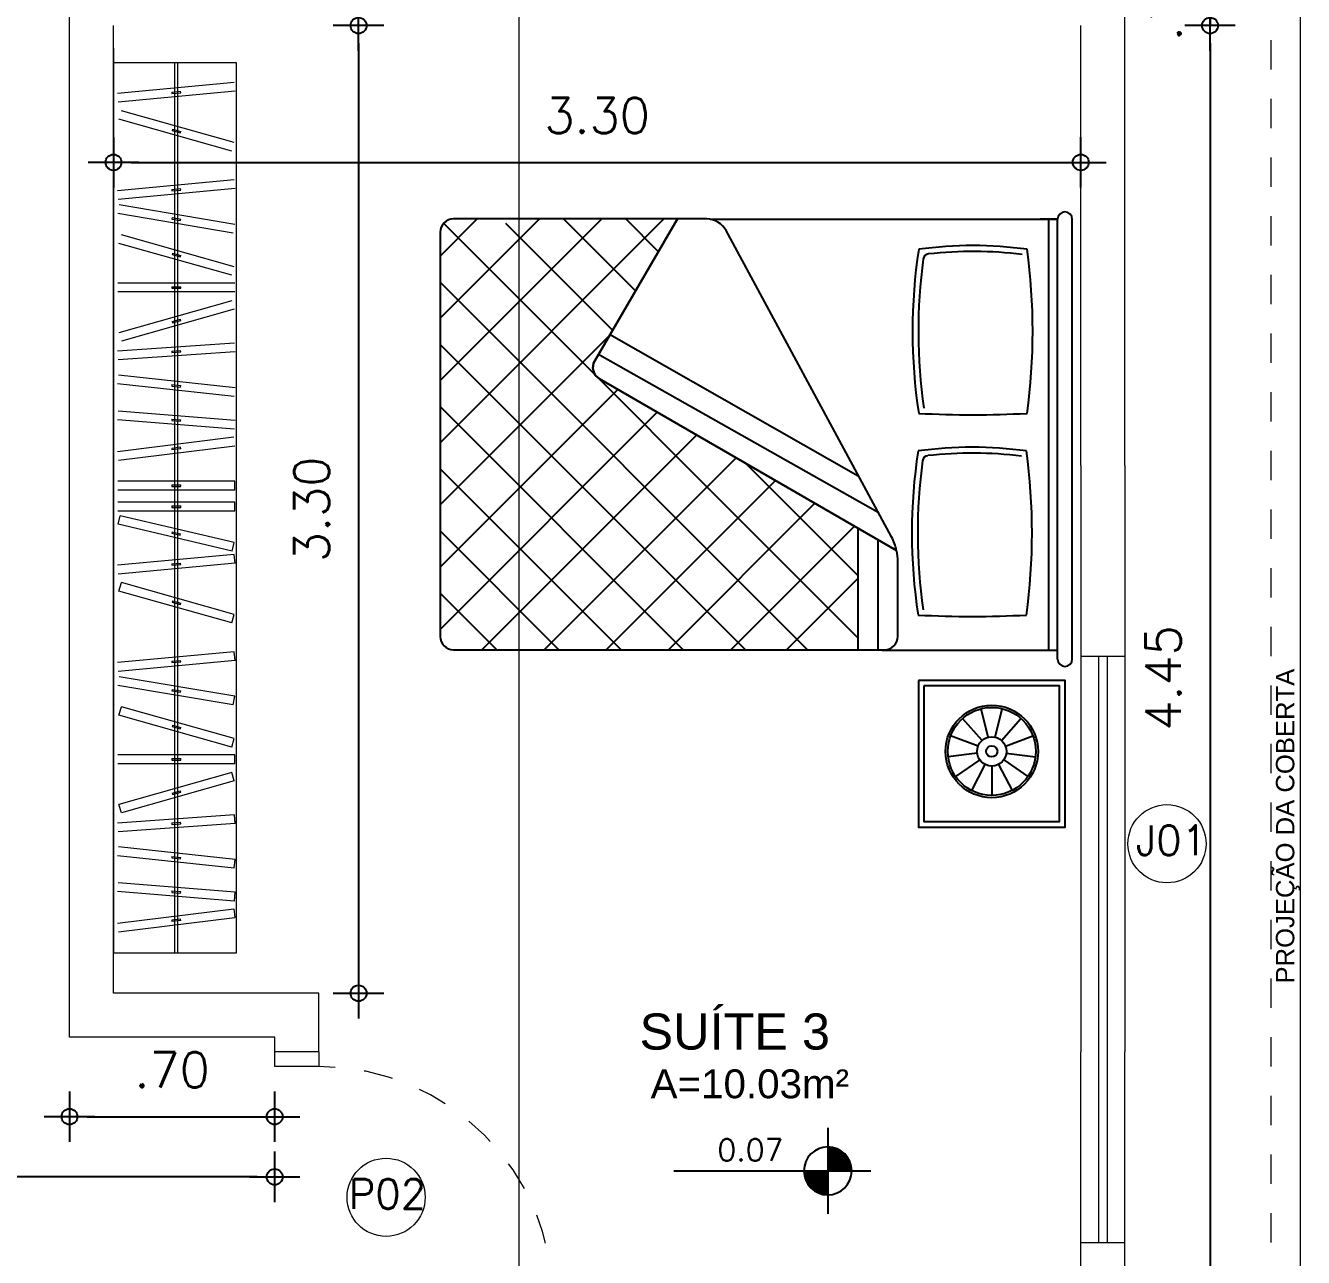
# Model space of a CAD drawing. Header units: millimetres. Extents: x 4595 to 4915, y 2085 to 2243.
# Drawn here: x 4643.92 to 4648.279, y 2168.517 to 2172.718 of the extents above; entities that cross this region are included whole.
import ezdxf

# ---------------------------------------------------------------- set-up
doc = ezdxf.new("R2010")
doc.units = ezdxf.units.MM
doc.header["$LTSCALE"] = 0.8
doc.linetypes.add('HIDDEN2', pattern=[0.1875, 0.125, -0.0625])
for name, color, linetype in [('02', 2, 'Continuous'), ('DIVERSOS', 4, 'Continuous'), ('JANELAS_EXTERNO', 1, 'Continuous'), ('JANELAS_INTERNO', 2, 'Continuous'), ('MOVEIS', 7, 'Continuous'), ('PISO', 8, 'Continuous'), ('PORTAS', 3, 'Continuous'), ('PROJEÇÃO', 8, 'HIDDEN2'), ('TEXTO0', 7, 'Continuous'), ('TEXTO2', 3, 'Continuous'), ('TXT_0', 7, 'Continuous')]:
    doc.layers.add(name, color=color, linetype=linetype)
doc.styles.add('ADITIVOCAD', font='ROMANS.shx')
doc.styles.add('SANSSERIF', font='sas_____.pfb', dxfattribs={"height": 1})
doc.styles.get("Standard").update_dxf_attribs({"font": 'txt.shx', "height": 0.12})
doc.dimstyles.new('ESCALA50', dxfattribs={"dimtxt": 0.1, "dimasz": 0.06, "dimexe": 0.18, "dimexo": 0.06, "dimgap": 0.1, "dimtad": 1, "dimzin": 4, "dimdsep": 46, "dimtxsty": 'Standard', "dimblk1": 'BOLA', "dimblk2": 'BOLA', "dimsah": 1, "dimcen": -0.06, "dimse1": 1, "dimse2": 1, "dimclrd": 7, "dimclrt": 3, "dimadec": 0, "dimazin": 0, "dimtfac": 1, "dimtix": 1, "dimtmove": 0, "dimatfit": 3, "dimldrblk": 'BOLA', "dimfxl": 0, "dimtolj": 1, "dimtzin": 4, "dimarcsym": 0})

# ---------------------------------------------------------------- blocks, each defined once
blk = doc.blocks.new('CAMA_CSL')
at = {"layer": 'MOVEIS'}
for p, q in [((0.5354, 2.1565), (-0.7182, 0.9029)), ((0.1111, 2.1565), (-0.7182, 1.3272)), ((0.3233, 2.1565), (-0.7182, 1.115)), ((-0.101, 2.1565), (-0.7182, 1.5393)), ((-0.3131, 2.1565), (-0.7182, 1.7514)), ((-0.5253, 2.1565), (-0.7182, 1.9636)), ((0.7353, 2.1442), (-0.6787, 0.7303)), ((0.092, 1.4159), (-0.6486, 2.1565)), ((0.1696, 1.5504), (-0.4364, 2.1565)), ((0.353, 1.5792), (-0.2243, 2.1565)), ((0.7509, 1.3934), (-0.0122, 2.1565)), ((0.7509, 1.6055), (0.1999, 2.1565)), ((0.7509, 1.8176), (0.4121, 2.1565)), ((0.7509, 2.0298), (0.6242, 2.1565)), ((0.0143, 1.2814), (-0.7182, 2.0139)), ((0.7368, 1.9336), (0.3715, 1.5683)), ((-0.0633, 1.1469), (-0.7182, 1.8018)), ((0.7509, 1.7356), (0.5055, 1.4901)), ((-0.1409, 1.0124), (-0.7182, 1.5897)), ((0.7509, 1.5234), (0.6394, 1.412)), ((-0.2185, 0.8779), (-0.7182, 1.3775)), ((0.75, 1.2356), (0.75, 0.05)), ((-0.2962, 0.7434), (-0.7182, 1.1654)), ((-0.0815, 1.1153), (-0.4665, 0.7303)), ((-0.4736, 0.7303), (-0.7182, 0.9749)), ((-0.72, 0.6482), (-0.72, 0.05)), ((0.75, 0.05), (0.75, 0.11)), ((-0.75, 0.05), (0.75, 0.05)), ((-0.72, 0.08), (0.75, 0.08)), ((-0.75, 0), (0.75, 0))]:
    blk.add_line(p, q, dxfattribs=at)
at = {"layer": 'MOVEIS', "linetype": 'Continuous'}
for points in [[(-0.3791, 0.5997), (0.2058, 1.6131, -0.415665), (0.2671, 1.6293), (0.7509, 1.3469), (0.7509, 1.9218), (0.7509, 2.1113, 0.414214), (0.706, 2.1563), (-0.6732, 2.1563, 0.414214), (-0.7182, 2.1113), (-0.7182, 1.9218), (-0.7182, 0.6403, 0.414214), (-0.6732, 0.5954), (-0.4181, 0.5954, 0.055363)], [(0.7509, 1.3469), (0.2671, 1.6293, 0.415665), (0.2058, 1.6131), (-0.3791, 0.5997, 0.068584), (-0.3336, 0.6167), (0.7114, 1.181, 0.275591), (0.7509, 1.2473)]]:
    blk.add_lwpolyline(points, format="xyb", close=True, dxfattribs=at)
for points in [[(-0.2495, 0.6628), (0.2901, 1.6183)], [(-0.1258, 0.7303), (0.3575, 1.5789)], [(-0.7154, 0.7303), (-0.3057, 0.7303)], [(-0.7182, 0.6628), (-0.345, 0.6628)]]:
    blk.add_lwpolyline(points, dxfattribs=at)
at = {"layer": 'MOVEIS'}
for centre, radius, start, end in [((2.913, 0.3412), 3.5176, 176.9884, 183.0116), ((-0.32, -1.2969), 1.8443, 81.2758, 98.7242), ((-0.32, -1.2969), 1.8243, 82.2329, 98.2634), ((-1.3893, 0.3412), 1.3617, 352.1998, 7.8002), ((3.6008, 0.339), 3.5176, 176.9884, 183.0116), ((0.3678, -1.2991), 1.8443, 81.2758, 98.7242), ((0.3678, -1.2991), 1.8243, 82.2329, 98.2634), ((-0.7016, 0.339), 1.3617, 352.1998, 7.8002), ((-0.0762, 0.4908), 0.02, 6.4988, 82.2329), ((-1.3893, 0.3412), 1.3417, 352.8048, 6.4988), ((0.6116, 0.4886), 0.02, 6.4988, 82.2329), ((-0.7016, 0.339), 1.3417, 352.8048, 6.4988), ((-0.32, 2.1852), 2.048, 262.1494, 277.8506), ((0.3678, 2.183), 2.048, 262.1494, 277.8506), ((-0.75, 0.025), 0.025, 90, 270), ((0.75, 0.025), 0.025, 270, 90)]:
    blk.add_arc(centre, radius, start, end, dxfattribs=at)
blk = doc.blocks.new('CRIADO')
at = {"layer": 'MOVEIS'}
for p, q in [((-0.0177, 0.0468), (-0.0532, 0.1403)), ((0.006, 0.0496), (0.0181, 0.1489)), ((-0.0374, 0.0332), (-0.1123, 0.0995)), ((0.0284, 0.0411), (0.0852, 0.1234)), ((0.0443, 0.0232), (0.1328, 0.0697)), ((-0.0485, 0.012), (-0.1456, 0.0359)), ((0.05, 0), (0.15, 0)), ((-0.0485, -0.012), (-0.1456, -0.0359)), ((-0.0374, -0.0332), (-0.1123, -0.0995)), ((0.0284, -0.0411), (0.0852, -0.1234)), ((0.0443, -0.0232), (0.1328, -0.0697)), ((-0.0177, -0.0468), (-0.0532, -0.1403)), ((0.006, -0.0496), (0.0181, -0.1489))]:
    blk.add_line(p, q, dxfattribs=at)
for points in [[(-0.2418, -0.2499), (0.2582, -0.2499), (0.2582, 0.2501), (-0.2418, 0.2501)], [(-0.2232, -0.2313), (0.2395, -0.2313), (0.2395, 0.2314), (-0.2232, 0.2314)]]:
    blk.add_lwpolyline(points, close=True, dxfattribs=at)
for radius in [0.1578, 0.15, 0.05, 0.019]:
    blk.add_circle((0, 0), radius, dxfattribs=at)
blk = doc.blocks.new('BOLA')
for p, q in [((0, -1.435), (0, 1.435)), ((-1.435, 0), (1.435, 0))]:
    blk.add_line(p, q)
blk.add_circle((0, 0), 0.452)
blk = doc.blocks.new('*D783')
at = {"layer": '02', "color": 7, "lineweight": -2, "transparency": 16777216}
blk.add_line((4647.9606, 2172.6584), (4647.9606, 2168.3284), dxfattribs=at)
at = {"layer": 'Defpoints', "color": 0, "transparency": 16777216}
for p in [(4647.3302, 2172.7184), (4647.3302, 2168.2684), (4647.9606, 2168.2684)]:
    blk.add_point(p, dxfattribs=at)
at = {"layer": '02', "color": 7, "lineweight": -2, "transparency": 16777216, "xscale": 0.06, "yscale": 0.06, "zscale": 0.06}
for p, rotation in [((4647.9606, 2172.7184), 90), ((4647.9606, 2168.2684), 270)]:
    blk.add_blockref('BOLA', p, dxfattribs=dict(at, rotation=rotation))
at = {"layer": '02', "color": 3, "lineweight": 13, "transparency": 16777216, "insert": (4647.8006, 2170.4934), "char_height": 0.12, "attachment_point": 5, "rotation": 90}
blk.add_mtext('\\A1;4.45', dxfattribs=at)
blk = doc.blocks.new('*D784')
at = {"layer": '02', "color": 7, "lineweight": -2, "transparency": 16777216}
for p, q in [((4647.9606, 2172.9284), (4647.9606, 2172.9884)), ((4647.9606, 2172.8684), (4647.9606, 2172.7184)), ((4647.9606, 2172.6584), (4647.9606, 2172.5984))]:
    blk.add_line(p, q, dxfattribs=at)
at = {"layer": 'Defpoints', "color": 0, "transparency": 16777216}
for p in [(4647.3302, 2172.8684), (4647.3302, 2172.7184), (4647.9606, 2172.7184)]:
    blk.add_point(p, dxfattribs=at)
at = {"layer": '02', "color": 7, "lineweight": -2, "transparency": 16777216, "xscale": 0.06, "yscale": 0.06, "zscale": 0.06}
for p, rotation in [((4647.9606, 2172.8684), 270), ((4647.9606, 2172.7184), 90)]:
    blk.add_blockref('BOLA', p, dxfattribs=dict(at, rotation=rotation))
at = {"layer": '02', "color": 3, "lineweight": 13, "transparency": 16777216, "insert": (4647.8006, 2172.7934), "char_height": 0.12, "attachment_point": 5, "rotation": 90}
blk.add_mtext('\\A1;.15', dxfattribs=at)
blk = doc.blocks.new('*D796')
at = {"layer": '02', "color": 7, "lineweight": -2, "transparency": 16777216}
blk.add_line((4650.0561, 2162.6284), (4650.0561, 2174.3584), dxfattribs=at)
at = {"layer": 'Defpoints', "color": 0, "transparency": 16777216}
for p in [(4647.6696, 2174.4184), (4650.0561, 2174.4184), (4649.1696, 2162.5684)]:
    blk.add_point(p, dxfattribs=at)
at = {"layer": '02', "color": 7, "lineweight": -2, "transparency": 16777216, "xscale": 0.06, "yscale": 0.06, "zscale": 0.06}
for p, rotation in [((4650.0561, 2174.4184), 90), ((4650.0561, 2162.5684), 270)]:
    blk.add_blockref('BOLA', p, dxfattribs=dict(at, rotation=rotation))
at = {"layer": '02', "color": 3, "lineweight": 13, "transparency": 16777216, "insert": (4649.8961, 2168.4934), "char_height": 0.12, "attachment_point": 5, "rotation": 90}
blk.add_mtext('\\A1;11.85', dxfattribs=at)
blk = doc.blocks.new('*D823')
at = {"layer": 'Defpoints', "color": 0, "transparency": 16777216}
for p in [(4644.2196, 2172.7184), (4644.0696, 2169.4184), (4645.0557, 2169.4184)]:
    blk.add_point(p, dxfattribs=at)
at = {"layer": 'PORTAS', "color": 7, "lineweight": -2, "transparency": 16777216}
blk.add_line((4645.0557, 2172.6584), (4645.0557, 2169.4784), dxfattribs=at)
at = {"layer": 'PORTAS', "color": 7, "lineweight": -2, "transparency": 16777216, "xscale": 0.06, "yscale": 0.06, "zscale": 0.06}
for p, rotation in [((4645.0557, 2172.7184), 90), ((4645.0557, 2169.4184), 270)]:
    blk.add_blockref('BOLA', p, dxfattribs=dict(at, rotation=rotation))
at = {"layer": 'PORTAS', "color": 3, "lineweight": 13, "transparency": 16777216, "insert": (4644.8957, 2171.0684), "char_height": 0.12, "attachment_point": 5, "rotation": 90}
blk.add_mtext('\\A1;3.30', dxfattribs=at)
blk = doc.blocks.new('*D824')
at = {"layer": 'Defpoints', "color": 0, "transparency": 16777216}
for p in [(4644.2196, 2173.2844), (4647.5196, 2173.1844), (4647.5196, 2172.2518)]:
    blk.add_point(p, dxfattribs=at)
at = {"layer": 'PORTAS', "color": 7, "lineweight": -2, "transparency": 16777216}
blk.add_line((4644.2796, 2172.2518), (4647.4596, 2172.2518), dxfattribs=at)
at = {"layer": 'PORTAS', "color": 7, "lineweight": -2, "transparency": 16777216, "xscale": 0.06, "yscale": 0.06, "zscale": 0.06, "rotation": 180}
blk.add_blockref('BOLA', (4644.2196, 2172.2518), dxfattribs=at)
at = {"layer": 'PORTAS', "color": 7, "lineweight": -2, "transparency": 16777216, "xscale": 0.06, "yscale": 0.06, "zscale": 0.06}
blk.add_blockref('BOLA', (4647.5196, 2172.2518), dxfattribs=at)
at = {"layer": 'PORTAS', "color": 3, "lineweight": 13, "transparency": 16777216, "insert": (4645.8696, 2172.4118), "char_height": 0.12, "attachment_point": 5}
blk.add_mtext('\\A1;3.30', dxfattribs=at)
blk = doc.blocks.new('*D827')
at = {"layer": 'Defpoints', "color": 0, "transparency": 16777216}
for p in [(4641.4696, 2174.2684), (4644.7696, 2169.2684), (4641.4696, 2168.7921)]:
    blk.add_point(p, dxfattribs=at)
at = {"layer": 'PORTAS', "color": 7, "lineweight": -2, "transparency": 16777216}
blk.add_line((4644.7096, 2168.7921), (4641.5296, 2168.7921), dxfattribs=at)
at = {"layer": 'PORTAS', "color": 7, "lineweight": -2, "transparency": 16777216, "xscale": 0.06, "yscale": 0.06, "zscale": 0.06, "rotation": 180}
blk.add_blockref('BOLA', (4641.4696, 2168.7921), dxfattribs=at)
at = {"layer": 'PORTAS', "color": 7, "lineweight": -2, "transparency": 16777216, "xscale": 0.06, "yscale": 0.06, "zscale": 0.06}
blk.add_blockref('BOLA', (4644.7696, 2168.7921), dxfattribs=at)
at = {"layer": 'PORTAS', "color": 3, "lineweight": 13, "transparency": 16777216, "insert": (4643.1196, 2168.9521), "char_height": 0.12, "attachment_point": 5}
blk.add_mtext('\\A1;3.30', dxfattribs=at)
blk = doc.blocks.new('*D830')
at = {"layer": 'Defpoints', "color": 0, "transparency": 16777216}
for p in [(4640.6261, 2169.2684), (4644.0696, 2169.2684), (4644.4696, 2166.8184)]:
    blk.add_point(p, dxfattribs=at)
at = {"layer": 'PORTAS', "color": 7, "lineweight": -2, "transparency": 16777216}
blk.add_line((4640.6261, 2166.8784), (4640.6261, 2169.2084), dxfattribs=at)
at = {"layer": 'PORTAS', "color": 7, "lineweight": -2, "transparency": 16777216, "xscale": 0.06, "yscale": 0.06, "zscale": 0.06}
for p, rotation in [((4640.6261, 2169.2684), 90), ((4640.6261, 2166.8184), 270)]:
    blk.add_blockref('BOLA', p, dxfattribs=dict(at, rotation=rotation))
at = {"layer": 'PORTAS', "color": 3, "lineweight": 13, "transparency": 16777216, "insert": (4640.4661, 2168.0434), "char_height": 0.12, "attachment_point": 5, "rotation": 90}
blk.add_mtext('\\A1;2.45', dxfattribs=at)
blk = doc.blocks.new('Adc_nivelpl')
h = blk.add_hatch()
h.set_pattern_fill('_U', color=256, scale=0.005, angle=45, style=0, double=1)
h.set_pattern_definition([(45, (-5.8772514, -3.5161936), (-0.003535534, 0.003535534), []), (135, (-5.8772514, -3.5161936), (-0.003535534, -0.003535534), [])])
h.paths.add_polyline_path([(0.1954, -0.0865, 0.414214), (0.0865, -0.1954), (0.1954, -0.1954)])
h.paths.add_polyline_path([(0.1954, -0.1954), (0.1954, -0.3043, 0.414214), (0.3043, -0.1954)])
for p, q in [((0.1954, 0), (0.1954, -0.3908)), ((0.8958, -0.1954), (0, -0.1954))]:
    blk.add_line(p, q)
blk.add_circle((0.1954, -0.1954), 0.1089)
at = {"flags": 8}
blk.add_attdef('NIVEL', (0.3642, -0.1501), '', height=0.1, dxfattribs=at)
blk = doc.blocks.new('*D935')
at = {"layer": 'Defpoints', "color": 0, "transparency": 16777216}
for p in [(4640.6261, 2169.4184), (4644.2196, 2169.4184), (4644.0696, 2169.2684)]:
    blk.add_point(p, dxfattribs=at)
at = {"layer": 'PORTAS', "color": 7, "lineweight": -2, "transparency": 16777216}
for p, q in [((4640.6261, 2169.4784), (4640.6261, 2169.5384)), ((4640.6261, 2169.2684), (4640.6261, 2169.4184)), ((4640.6261, 2169.2084), (4640.6261, 2169.1484))]:
    blk.add_line(p, q, dxfattribs=at)
at = {"layer": 'PORTAS', "color": 7, "lineweight": -2, "transparency": 16777216, "xscale": 0.06, "yscale": 0.06, "zscale": 0.06}
for p, rotation in [((4640.6261, 2169.4184), 270), ((4640.6261, 2169.2684), 90)]:
    blk.add_blockref('BOLA', p, dxfattribs=dict(at, rotation=rotation))
at = {"layer": 'PORTAS', "color": 3, "lineweight": 13, "transparency": 16777216, "insert": (4640.4661, 2169.3434), "char_height": 0.12, "attachment_point": 5, "rotation": 90}
blk.add_mtext('\\A1;.15', dxfattribs=at)
blk = doc.blocks.new('*D938')
at = {"layer": 'Defpoints', "color": 0, "transparency": 16777216}
for p in [(4644.0696, 2169.2684), (4644.7696, 2169.2684), (4644.7696, 2168.9975)]:
    blk.add_point(p, dxfattribs=at)
at = {"layer": 'PORTAS', "color": 7, "lineweight": -2, "transparency": 16777216}
blk.add_line((4644.1296, 2168.9975), (4644.7096, 2168.9975), dxfattribs=at)
at = {"layer": 'PORTAS', "color": 7, "lineweight": -2, "transparency": 16777216, "xscale": 0.06, "yscale": 0.06, "zscale": 0.06, "rotation": 180}
blk.add_blockref('BOLA', (4644.0696, 2168.9975), dxfattribs=at)
at = {"layer": 'PORTAS', "color": 7, "lineweight": -2, "transparency": 16777216, "xscale": 0.06, "yscale": 0.06, "zscale": 0.06}
blk.add_blockref('BOLA', (4644.7696, 2168.9975), dxfattribs=at)
at = {"layer": 'PORTAS', "color": 3, "lineweight": 13, "transparency": 16777216, "insert": (4644.4196, 2169.1575), "char_height": 0.12, "attachment_point": 5}
blk.add_mtext('\\A1;.70', dxfattribs=at)
blk = doc.blocks.new('*D940')
at = {"layer": 'Defpoints', "color": 0, "transparency": 16777216}
for p in [(4644.3979, 2169.2993), (4643.6358, 2166.8493), (4644.3979, 2166.8493)]:
    blk.add_point(p, dxfattribs=at)
at = {"layer": 'PORTAS', "color": 7, "lineweight": -2, "transparency": 16777216}
blk.add_line((4643.6358, 2169.2393), (4643.6358, 2166.9093), dxfattribs=at)
at = {"layer": 'PORTAS', "color": 7, "lineweight": -2, "transparency": 16777216, "xscale": 0.06, "yscale": 0.06, "zscale": 0.06}
for p, rotation in [((4643.6358, 2169.2993), 90), ((4643.6358, 2166.8493), 270)]:
    blk.add_blockref('BOLA', p, dxfattribs=dict(at, rotation=rotation))
at = {"layer": 'PORTAS', "color": 3, "lineweight": 13, "transparency": 16777216, "insert": (4643.4758, 2168.0743), "char_height": 0.12, "attachment_point": 5, "rotation": 90}
blk.add_mtext('\\A1;2.45', dxfattribs=at)

msp = doc.modelspace()

# ---------------------------------------------------------------- linework, layer by layer
at = {"layer": '02', "color": 0, "lineweight": 13}
for p, q in [((4647.6696, 2171.2184), (4647.6696, 2174.4184)), ((4644.0696, 2169.2684), (4644.0696, 2174.2684)), ((4644.2196, 2169.4184), (4644.2196, 2172.7184)), ((4647.5196, 2171.2184), (4647.5196, 2172.7184)), ((4647.5196, 2170.5684), (4647.6696, 2170.5684)), ((4644.7696, 2169.2184), (4644.7696, 2169.2684)), ((4647.5196, 2168.2684), (4647.5196, 2169.2184)), ((4647.6696, 2167.9184), (4647.6696, 2169.2184)), ((4647.5196, 2168.5684), (4647.6696, 2168.5684))]:
    msp.add_line(p, q, dxfattribs=at)
at = {"layer": 'JANELAS_EXTERNO', "color": 0, "lineweight": 13}
for p, q in [((4647.5196, 2171.2184), (4647.5196, 2169.2184)), ((4647.6696, 2171.2184), (4647.6696, 2169.2184))]:
    msp.add_line(p, q, dxfattribs=at)
at = {"layer": 'JANELAS_INTERNO', "color": 0, "lineweight": 13}
for p, q in [((4647.5796, 2170.5684), (4647.5796, 2168.5684)), ((4647.6096, 2170.5684), (4647.6096, 2168.5684))]:
    msp.add_line(p, q, dxfattribs=at)
at = {"layer": 'MOVEIS', "color": 0, "lineweight": 13}
for p, q in [((4644.4291, 2171.1642), (4644.4291, 2172.5927)), ((4644.4391, 2171.1642), (4644.4391, 2172.5927)), ((4644.6316, 2172.5241), (4644.2333, 2172.4868)), ((4644.6344, 2172.4942), (4644.2361, 2172.457)), ((4644.4187, 2172.4916), (4644.4484, 2172.4944)), ((4644.4187, 2172.4916), (4644.4192, 2172.4867)), ((4644.4192, 2172.4867), (4644.4489, 2172.4894)), ((4644.4489, 2172.4894), (4644.4484, 2172.4944)), ((4644.6313, 2172.3192), (4644.2464, 2172.4279)), ((4644.6232, 2172.2903), (4644.2382, 2172.3991)), ((4644.421, 2172.3656), (4644.4197, 2172.3608)), ((4644.4197, 2172.3608), (4644.4484, 2172.3527)), ((4644.421, 2172.3656), (4644.4498, 2172.3575)), ((4644.4484, 2172.3527), (4644.4498, 2172.3575)), ((4644.6316, 2172.1922), (4644.2333, 2172.155)), ((4644.6344, 2172.1623), (4644.2361, 2172.1251)), ((4644.4187, 2172.1597), (4644.4484, 2172.1625)), ((4644.4187, 2172.1597), (4644.4192, 2172.1548)), ((4644.4192, 2172.1548), (4644.4489, 2172.1575)), ((4644.4489, 2172.1575), (4644.4484, 2172.1625)), ((4644.6334, 2172.0404), (4644.2389, 2172.1066)), ((4644.6284, 2172.0109), (4644.2339, 2172.077)), ((4644.4193, 2172.0637), (4644.4185, 2172.0587)), ((4644.4185, 2172.0587), (4644.4479, 2172.0538)), ((4644.4193, 2172.0637), (4644.4488, 2172.0587)), ((4644.4479, 2172.0538), (4644.4488, 2172.0587)), ((4644.6313, 2171.8957), (4644.2464, 2172.0044)), ((4644.6232, 2171.8668), (4644.2382, 2171.9756)), ((4644.421, 2171.9421), (4644.4197, 2171.9373)), ((4644.4197, 2171.9373), (4644.4484, 2171.9292)), ((4644.421, 2171.9421), (4644.4498, 2171.934)), ((4644.4484, 2171.9292), (4644.4498, 2171.934)), ((4644.6341, 2171.84), (4644.2341, 2171.84)), ((4644.4191, 2171.8275), (4644.4191, 2171.8225)), ((4644.4191, 2171.8275), (4644.449, 2171.8275)), ((4644.4191, 2171.8225), (4644.449, 2171.8225)), ((4644.449, 2171.8225), (4644.449, 2171.8275)), ((4644.6341, 2171.81), (4644.2341, 2171.81)), ((4644.6231, 2171.78), (4644.2383, 2171.6709)), ((4644.6313, 2171.7512), (4644.2464, 2171.642)), ((4644.4197, 2171.7094), (4644.4484, 2171.7175)), ((4644.4197, 2171.7094), (4644.421, 2171.7045)), ((4644.421, 2171.7045), (4644.4498, 2171.7127)), ((4644.4498, 2171.7127), (4644.4484, 2171.7175)), ((4644.6324, 2171.6358), (4644.2333, 2171.6078)), ((4644.6345, 2171.6059), (4644.2354, 2171.5779)), ((4644.4188, 2171.6083), (4644.4486, 2171.6104)), ((4644.4188, 2171.6083), (4644.4191, 2171.6033)), ((4644.4191, 2171.6033), (4644.4489, 2171.6054)), ((4644.4489, 2171.6054), (4644.4486, 2171.6104)), ((4644.6343, 2171.4833), (4644.2366, 2171.5262)), ((4644.631, 2171.4534), (4644.2334, 2171.4964)), ((4644.4192, 2171.4939), (4644.4187, 2171.4889)), ((4644.4187, 2171.4889), (4644.4483, 2171.4857)), ((4644.4192, 2171.4939), (4644.4489, 2171.4907)), ((4644.4483, 2171.4857), (4644.4489, 2171.4907)), ((4644.6344, 2171.3717), (4644.2357, 2171.4037)), ((4644.632, 2171.3418), (4644.2333, 2171.3738)), ((4644.4192, 2171.3764), (4644.4188, 2171.3714)), ((4644.4188, 2171.3714), (4644.4485, 2171.3691)), ((4644.4192, 2171.3764), (4644.4489, 2171.374)), ((4644.4485, 2171.3691), (4644.4489, 2171.374)), ((4644.2334, 2171.2661), (4644.6303, 2171.3155)), ((4644.2371, 2171.2364), (4644.634, 2171.2857)), ((4644.4482, 2171.2802), (4644.4186, 2171.2766)), ((4644.4186, 2171.2766), (4644.4192, 2171.2716)), ((4644.4489, 2171.2753), (4644.4192, 2171.2716)), ((4644.4291, 2169.5552), (4644.4291, 2171.2905)), ((4644.4391, 2169.5552), (4644.4391, 2171.2905)), ((4644.4489, 2171.2753), (4644.4482, 2171.2802)), ((4644.6341, 2171.1642), (4644.2341, 2171.1642)), ((4644.6341, 2171.1342), (4644.6341, 2171.1642)), ((4644.6341, 2171.1342), (4644.2341, 2171.1342)), ((4644.4191, 2171.1517), (4644.4191, 2171.1467)), ((4644.4191, 2171.1517), (4644.449, 2171.1517)), ((4644.4191, 2171.1467), (4644.449, 2171.1467)), ((4644.449, 2171.1467), (4644.449, 2171.1517)), ((4644.6341, 2171.0929), (4644.2341, 2171.0929)), ((4644.4191, 2171.0804), (4644.4191, 2171.0754)), ((4644.4191, 2171.0804), (4644.449, 2171.0804)), ((4644.449, 2171.0754), (4644.449, 2171.0804)), ((4644.6341, 2171.0629), (4644.6341, 2171.0929)), ((4644.6341, 2171.0629), (4644.2341, 2171.0629)), ((4644.2354, 2171.0177), (4644.2423, 2171.0469)), ((4644.6316, 2170.955), (4644.2423, 2171.0469)), ((4644.4191, 2171.0754), (4644.449, 2171.0754)), ((4644.6247, 2170.9258), (4644.2354, 2171.0177)), ((4644.4195, 2170.9922), (4644.4184, 2170.9874)), ((4644.4195, 2170.9922), (4644.4486, 2170.9854)), ((4644.4184, 2170.9874), (4644.4474, 2170.9805)), ((4644.4474, 2170.9805), (4644.4486, 2170.9854)), ((4644.6247, 2170.9258), (4644.6316, 2170.955)), ((4644.6316, 2170.9151), (4644.2333, 2170.8779)), ((4644.6344, 2170.8852), (4644.6316, 2170.9151)), ((4644.6344, 2170.8852), (4644.2361, 2170.848)), ((4644.4187, 2170.8826), (4644.4484, 2170.8854)), ((4644.4187, 2170.8826), (4644.4192, 2170.8777)), ((4644.4192, 2170.8777), (4644.4489, 2170.8804)), ((4644.4489, 2170.8804), (4644.4484, 2170.8854)), ((4644.2382, 2170.7901), (4644.2464, 2170.819)), ((4644.6313, 2170.7102), (4644.2464, 2170.819)), ((4644.6232, 2170.6813), (4644.2382, 2170.7901)), ((4644.421, 2170.7566), (4644.4197, 2170.7518)), ((4644.4197, 2170.7518), (4644.4484, 2170.7437)), ((4644.421, 2170.7566), (4644.4498, 2170.7485)), ((4644.4484, 2170.7437), (4644.4498, 2170.7485)), ((4644.6232, 2170.6813), (4644.6313, 2170.7102)), ((4644.6316, 2170.5832), (4644.2333, 2170.546)), ((4644.6344, 2170.5533), (4644.2361, 2170.5161)), ((4644.4187, 2170.5507), (4644.4484, 2170.5535)), ((4644.4489, 2170.5485), (4644.4484, 2170.5535)), ((4644.6344, 2170.5533), (4644.6316, 2170.5832)), ((4644.4187, 2170.5507), (4644.4192, 2170.5458)), ((4644.4192, 2170.5458), (4644.4489, 2170.5485)), ((4644.6284, 2170.4019), (4644.2339, 2170.468)), ((4644.6334, 2170.4315), (4644.2389, 2170.4976)), ((4644.4193, 2170.4547), (4644.4185, 2170.4497)), ((4644.4185, 2170.4497), (4644.4479, 2170.4448)), ((4644.4193, 2170.4547), (4644.4488, 2170.4497)), ((4644.4479, 2170.4448), (4644.4488, 2170.4497)), ((4644.6284, 2170.4019), (4644.6334, 2170.4315)), ((4644.2382, 2170.3666), (4644.2464, 2170.3955)), ((4644.6313, 2170.2867), (4644.2464, 2170.3955)), ((4644.6232, 2170.2578), (4644.2382, 2170.3666)), ((4644.421, 2170.3331), (4644.4197, 2170.3283)), ((4644.4197, 2170.3283), (4644.4484, 2170.3202)), ((4644.421, 2170.3331), (4644.4498, 2170.325)), ((4644.4484, 2170.3202), (4644.4498, 2170.325)), ((4644.6232, 2170.2578), (4644.6313, 2170.2867)), ((4644.6341, 2170.231), (4644.2341, 2170.231)), ((4644.4191, 2170.2185), (4644.4191, 2170.2135)), ((4644.4191, 2170.2185), (4644.449, 2170.2185)), ((4644.4191, 2170.2135), (4644.449, 2170.2135)), ((4644.449, 2170.2135), (4644.449, 2170.2185)), ((4644.6341, 2170.201), (4644.6341, 2170.231)), ((4644.6341, 2170.201), (4644.2341, 2170.201)), ((4644.6231, 2170.171), (4644.2383, 2170.0619)), ((4644.6313, 2170.1422), (4644.6231, 2170.171)), ((4644.6313, 2170.1422), (4644.2464, 2170.0331)), ((4644.4197, 2170.1004), (4644.4484, 2170.1085)), ((4644.4197, 2170.1004), (4644.421, 2170.0956)), ((4644.421, 2170.0956), (4644.4498, 2170.1037)), ((4644.4498, 2170.1037), (4644.4484, 2170.1085)), ((4644.2464, 2170.0331), (4644.2383, 2170.0619)), ((4644.6324, 2170.0268), (4644.2333, 2169.9988)), ((4644.6345, 2169.9969), (4644.2354, 2169.9689)), ((4644.4188, 2169.9993), (4644.4486, 2170.0014)), ((4644.4188, 2169.9993), (4644.4191, 2169.9943)), ((4644.4191, 2169.9943), (4644.4489, 2169.9964)), ((4644.4489, 2169.9964), (4644.4486, 2170.0014)), ((4644.6345, 2169.9969), (4644.6324, 2170.0268)), ((4644.6343, 2169.8743), (4644.2366, 2169.9172)), ((4644.631, 2169.8444), (4644.2334, 2169.8874)), ((4644.4192, 2169.8849), (4644.4187, 2169.8799)), ((4644.4187, 2169.8799), (4644.4483, 2169.8767)), ((4644.4192, 2169.8849), (4644.4489, 2169.8817)), ((4644.4483, 2169.8767), (4644.4489, 2169.8817)), ((4644.631, 2169.8444), (4644.6343, 2169.8743)), ((4644.6344, 2169.7627), (4644.2357, 2169.7947)), ((4644.632, 2169.7328), (4644.2333, 2169.7648)), ((4644.4192, 2169.7674), (4644.4188, 2169.7625)), ((4644.4188, 2169.7625), (4644.4485, 2169.7601)), ((4644.4192, 2169.7674), (4644.4489, 2169.765)), ((4644.4485, 2169.7601), (4644.4489, 2169.765)), ((4644.632, 2169.7328), (4644.6344, 2169.7627)), ((4644.2334, 2169.6572), (4644.6303, 2169.7065)), ((4644.6303, 2169.7065), (4644.634, 2169.6767)), ((4644.2371, 2169.6274), (4644.634, 2169.6767)), ((4644.4482, 2169.6713), (4644.4186, 2169.6676)), ((4644.4186, 2169.6676), (4644.4192, 2169.6626)), ((4644.4489, 2169.6663), (4644.4192, 2169.6626)), ((4644.4489, 2169.6663), (4644.4482, 2169.6713))]:
    msp.add_line(p, q, dxfattribs=at)
at = {"layer": 'PISO', "color": 0, "lineweight": 13}
for centre in [(4647.8137, 2169.9283), (4645.1497, 2168.7225)]:
    msp.add_circle(centre, 0.1333, dxfattribs=at)
at = {"layer": 'PORTAS', "color": 0, "lineweight": 13}
for p, q in [((4648.2696, 2162.5684), (4648.2696, 2175.0184)), ((4644.2196, 2172.641), (4644.2196, 2169.5552)), ((4644.2196, 2169.5552), (4644.2196, 2172.5927)), ((4644.9196, 2169.4184), (4644.2196, 2169.4184)), ((4644.9196, 2169.2184), (4644.9196, 2169.4184)), ((4644.7696, 2169.2684), (4644.0696, 2169.2684)), ((4644.9196, 2169.2184), (4644.7696, 2169.2184))]:
    msp.add_line(p, q, dxfattribs=at)
at = {"layer": 'PORTAS', "color": 0, "linetype": 'HIDDEN2', "lineweight": 13}
msp.add_line((4648.1696, 2162.5684), (4648.1696, 2174.9184), dxfattribs=at)
at = {"layer": 'PORTAS', "color": 0, "lineweight": 13}
msp.add_lwpolyline([(4644.6386, 2169.5552), (4644.2196, 2169.5552), (4644.2196, 2172.5927), (4644.6386, 2172.5927)], close=True, dxfattribs=at)
msp.add_lwpolyline([(4644.9196, 2169.2184), (4644.9196, 2169.1684), (4644.7696, 2169.1684), (4644.7696, 2169.2184)], dxfattribs=at)
at = {"layer": 'PROJEÇÃO', "color": 0, "lineweight": 13}
msp.add_arc((4644.9196, 2168.3684), 0.8, 0, 90, dxfattribs=at)
at = {"layer": 'TEXTO0', "color": 0, "linetype": 'ByBlock', "lineweight": 13}
msp.add_line((4645.6031, 2148.0969), (4645.6031, 2177.9398), dxfattribs=at)

# ---------------------------------------------------------------- block references
at = {"layer": '02', "color": 0, "lineweight": 13}
for name, p, rotation in [('CAMA_CSL', (4647.4906, 2171.3079), 90), ('CRIADO', (4647.2159, 2170.2431), 270)]:
    msp.add_blockref(name, p, dxfattribs=dict(at, rotation=rotation))
at = {"layer": 'TXT_0', "color": 0, "lineweight": 13}
ref = msp.add_blockref('Adc_nivelpl', (4646.8031, 2168.959), dxfattribs=dict(at, xscale=-0.75, yscale=0.75, zscale=0.75))
ref.add_attrib('NIVEL', '0.07', (4646.2799, 2168.8465), dxfattribs={"height": 0.075, "style": 'ADITIVOCAD', "flags": 8})

# ---------------------------------------------------------------- texts
at = {"layer": 'DIVERSOS', "color": 0, "lineweight": 13, "char_height": 0.10106, "width": 0.373078, "attachment_point": 3}
for s, insert in [('{\\C3;J01}', (4647.9502, 2169.9906)), ('{\\C3;P02}', (4645.2862, 2168.7847))]:
    msp.add_mtext(s, dxfattribs=dict(at, insert=insert))
at = {"layer": 'PISO', "color": 0, "lineweight": 13, "style": 'SANSSERIF'}
msp.add_text('PROJEÇÃO DA COBERTA', height=0.062598, rotation=90, dxfattribs=at).set_placement((4648.248, 2169.4515))
at = {"layer": 'TEXTO2', "color": 0, "lineweight": 13, "style": 'SANSSERIF'}
msp.add_text('SUÍTE 3', height=0.12312, dxfattribs=at).set_placement((4646.0142, 2169.2263))
at = {"layer": 'TXT_0', "color": 0, "lineweight": 13, "style": 'SANSSERIF'}
msp.add_text('A=10.03m²', height=0.0985, dxfattribs=at).set_placement((4646.0521, 2169.0602))

# ---------------------------------------------------------------- dimensions: what is measured, and where the dimension line sits
at = {"layer": '02', "color": 0, "lineweight": 13}
for base, p1, p2, picture, middle in [((4650.0561, 2174.4184), (4649.1696, 2162.5684), (4647.6696, 2174.4184), '*D796', (4649.8961, 2168.4934)), ((4647.9606, 2172.7184), (4647.3302, 2172.8684), (4647.3302, 2172.7184), '*D784', (4647.8006, 2172.7934)), ((4647.9606, 2168.2684), (4647.3302, 2172.7184), (4647.3302, 2168.2684), '*D783', (4647.8006, 2170.4934))]:
    dim = msp.add_linear_dim(base=base, p1=p1, p2=p2, angle=90, dimstyle='ESCALA50', override={"dimfxl": 0.18}, dxfattribs=at)
    dim.commit()
    dim.dimension.update_dxf_attribs({"geometry": picture, "text_midpoint": middle})
at = {"layer": 'PORTAS', "color": 0, "lineweight": 13}
for base, p1, p2, picture, middle in [((4641.4696, 2168.7921), (4644.7696, 2169.2684), (4641.4696, 2174.2684), '*D827', (4643.1196, 2168.9521)), ((4647.5196, 2172.2518), (4644.2196, 2173.2844), (4647.5196, 2173.1844), '*D824', (4645.8696, 2172.4118)), ((4644.7696, 2168.9975), (4644.0696, 2169.2684), (4644.7696, 2169.2684), '*D938', (4644.4196, 2169.1575))]:
    dim = msp.add_linear_dim(base=base, p1=p1, p2=p2, dimstyle='ESCALA50', override={"dimfxl": 0.18}, dxfattribs=at)
    dim.commit()
    dim.dimension.update_dxf_attribs({"geometry": picture, "text_midpoint": middle})
dim = msp.add_linear_dim(base=(4645.0557, 2169.4184), p1=(4644.2196, 2172.7184), p2=(4644.0696, 2169.4184), angle=90, dimstyle='ESCALA50', override={"dimfxl": 0.18}, dxfattribs=at)
dim.commit()
dim.dimension.update_dxf_attribs({"geometry": '*D823', "text_midpoint": (4645.0557, 2171.0684), "dimtype": 160})
for base, p1, p2, picture, middle in [((4640.6261, 2169.4184), (4644.0696, 2169.2684), (4644.2196, 2169.4184), '*D935', (4640.4661, 2169.3434)), ((4643.6358, 2166.8493), (4644.3979, 2169.2993), (4644.3979, 2166.8493), '*D940', (4643.4758, 2168.0743)), ((4640.6261, 2169.2684), (4644.4696, 2166.8184), (4644.0696, 2169.2684), '*D830', (4640.4661, 2168.0434))]:
    dim = msp.add_linear_dim(base=base, p1=p1, p2=p2, angle=90, dimstyle='ESCALA50', override={"dimfxl": 0.18}, dxfattribs=at)
    dim.commit()
    dim.dimension.update_dxf_attribs({"geometry": picture, "text_midpoint": middle})

doc.saveas('drawing.dxf')
